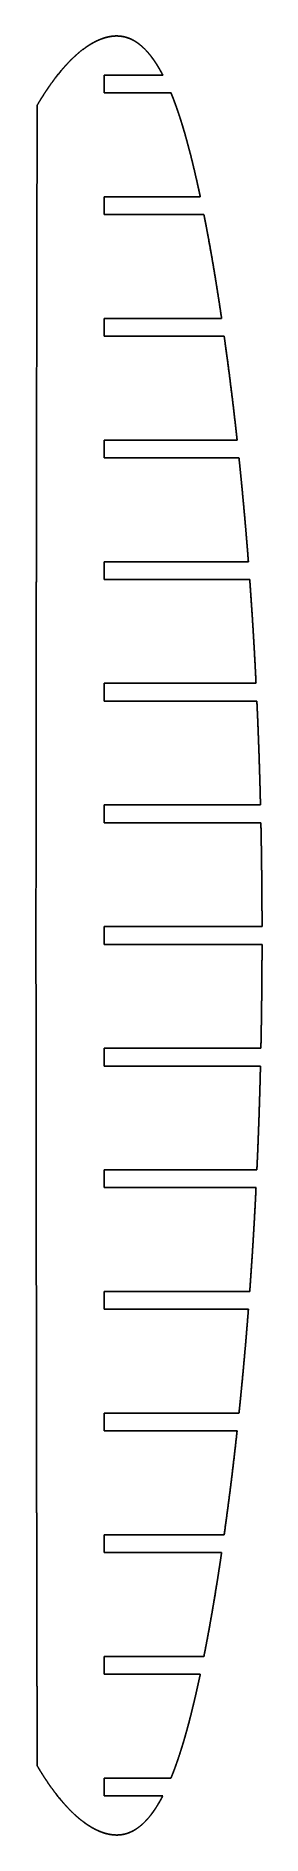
# Model space of a CAD drawing. Header units: metres. Extents: x 33 to 82, y -192 to 192.
import ezdxf

# ---------------------------------------------------------------- set-up
doc = ezdxf.new("R2010")
doc.units = ezdxf.units.M

msp = doc.modelspace()

# ---------------------------------------------------------------- linework, layer by layer
for p, q in [((47.88, 183.9, 1705), (60.41, 183.9, 1705)), ((47.88, 180.1, 1705), (62.16, 180.1, 1705)), ((47.88, 157.9, 1705), (68.42, 157.9, 1705)), ((47.88, 154.1, 1705), (69.2, 154.1, 1705)), ((47.88, 131.9, 1705), (72.99, 131.9, 1705)), ((47.88, 128.1, 1705), (73.54, 128.1, 1705)), ((47.88, 105.9, 1705), (76.3, 105.9, 1705)), ((47.88, 102.1, 1705), (76.7, 102.1, 1705)), ((47.88, 79.9, 1705), (78.72, 79.9, 1705)), ((47.88, 76.1, 1705), (79, 76.1, 1705)), ((47.88, 53.9, 1705), (80.35, 53.9, 1705)), ((47.88, 50.1, 1705), (80.53, 50.1, 1705)), ((47.88, 27.9, 1705), (81.3, 27.9, 1705)), ((47.88, 24.1, 1705), (81.39, 24.1, 1705)), ((47.88, 1.9, 1705), (81.64, 1.9, 1705)), ((47.88, -1.9, 1705), (81.64, -1.9, 1705)), ((47.88, -24.1, 1705), (81.39, -24.1, 1705)), ((47.88, -27.9, 1705), (81.3, -27.9, 1705)), ((47.88, -50.1, 1705), (80.53, -50.1, 1705)), ((47.88, -53.9, 1705), (80.35, -53.9, 1705)), ((47.88, -76.1, 1705), (79, -76.1, 1705)), ((47.88, -79.9, 1705), (78.72, -79.9, 1705)), ((47.88, -102.1, 1705), (76.7, -102.1, 1705)), ((47.88, -105.9, 1705), (76.3, -105.9, 1705)), ((47.88, -128.1, 1705), (73.53, -128.1, 1705)), ((47.88, -131.9, 1705), (72.99, -131.9, 1705)), ((47.88, -154.1, 1705), (69.2, -154.1, 1705)), ((47.88, -157.9, 1705), (68.42, -157.9, 1705)), ((47.88, -180.1, 1705), (62.15, -180.1, 1705)), ((47.88, -183.9, 1705), (60.4, -183.9, 1705))]:
    msp.add_line(p, q)
for points, knots in [([(60.41, 183.9, 1705), (60.23, 184.24, 1705), (60.05, 184.59, 1705), (59.86, 184.92, 1705), (59.67, 185.26, 1705), (59.47, 185.6, 1705), (59.27, 185.93, 1705), (59.06, 186.25, 1705), (58.6, 186.96, 1705), (58.34, 187.33, 1705), (58.08, 187.7, 1705), (57.8, 188.06, 1705), (57.52, 188.42, 1705), (57.22, 188.76, 1705), (56.92, 189.1, 1705), (56.29, 189.73, 1705), (55.97, 190.03, 1705), (55.64, 190.32, 1705), (55.3, 190.6, 1705), (54.95, 190.85, 1705), (54.58, 191.09, 1705), (54.2, 191.31, 1705), (53.57, 191.62, 1705), (53.33, 191.72, 1705), (53.08, 191.82, 1705), (52.83, 191.91, 1705), (52.58, 191.99, 1705), (52.33, 192.06, 1705), (52.07, 192.11, 1705), (51.45, 192.22, 1705), (51.09, 192.26, 1705), (50.73, 192.29, 1705), (50.36, 192.29, 1705), (50, 192.27, 1705), (49.64, 192.23, 1705), (49.28, 192.18, 1705), (48.79, 192.08, 1705), (48.66, 192.05, 1705), (48.53, 192.02, 1705), (48.4, 191.99, 1705), (48.27, 191.95, 1705), (48.14, 191.92, 1705), (48.01, 191.88, 1705), (47.74, 191.79, 1705), (47.59, 191.74, 1705), (47.44, 191.69, 1705), (47.3, 191.64, 1705), (47.16, 191.59, 1705), (47.01, 191.53, 1705), (46.87, 191.47, 1705), (46.23, 191.2, 1705), (45.75, 190.97, 1705), (45.29, 190.71, 1705), (44.83, 190.44, 1705), (44.38, 190.15, 1705), (43.94, 189.85, 1705), (43.51, 189.54, 1705), (42.37, 188.65, 1705), (41.68, 188.05, 1705), (41.01, 187.43, 1705), (40.36, 186.78, 1705), (39.74, 186.11, 1705), (39.14, 185.43, 1705), (38.55, 184.73, 1705), (37.36, 183.24, 1705), (36.77, 182.45, 1705), (36.19, 181.64, 1705), (35.62, 180.82, 1705), (35.08, 179.99, 1705), (34.55, 179.16, 1705), (34.03, 178.31, 1705), (33.53, 177.45, 1705)], [0, 0, 0, 0, 0, 0, 0, 0, 0, 0.085751, 0.085751, 0.085751, 0.085751, 0.085751, 0.085751, 0.085751, 0.186272, 0.186272, 0.186272, 0.186272, 0.186272, 0.186272, 0.186272, 0.283166, 0.283166, 0.283166, 0.283166, 0.283166, 0.283166, 0.283166, 0.341422, 0.341422, 0.341422, 0.341422, 0.341422, 0.341422, 0.341422, 0.42202, 0.42202, 0.42202, 0.42202, 0.42202, 0.42202, 0.42202, 0.45148, 0.45148, 0.45148, 0.45148, 0.45148, 0.45148, 0.45148, 0.484622, 0.484622, 0.484622, 0.484622, 0.484622, 0.484622, 0.484622, 0.597218, 0.597218, 0.597218, 0.597218, 0.597218, 0.597218, 0.597218, 0.790291, 0.790291, 0.790291, 0.790291, 0.790291, 0.790291, 0.790291, 1, 1, 1, 1, 1, 1, 1, 1, 1]), ([(33.53, 177.45, 1705), (33.53, 177.45, 1705), (33.53, 177.45, 1705), (33.53, 177.45, 1705), (33.53, 177.45, 1705), (33.53, 177.45, 1705), (33.53, 177.45, 1705), (33.53, 177.45, 1705), (33.53, 177.45, 1705), (33.53, 177.45, 1705), (33.53, 177.45, 1705), (33.53, 177.44, 1705), (33.53, 177.44, 1705), (33.53, 177.43, 1705), (33.53, 177.43, 1705), (33.53, 177.41, 1705), (33.53, 177.4, 1705), (33.53, 177.39, 1705), (33.53, 177.38, 1705), (33.53, 177.36, 1705), (33.53, 177.35, 1705), (33.53, 177.33, 1705), (33.53, 177.28, 1705), (33.53, 177.25, 1705), (33.53, 177.22, 1705), (33.53, 177.19, 1705), (33.53, 177.15, 1705), (33.53, 177.1, 1705), (33.53, 177.06, 1705), (33.53, 176.93, 1705), (33.53, 176.85, 1705), (33.53, 176.78, 1705), (33.53, 176.7, 1705), (33.53, 176.62, 1705), (33.53, 176.55, 1705), (33.53, 176.47, 1705), (33.53, 176.24, 1705), (33.53, 176.09, 1705), (33.53, 175.94, 1705), (33.53, 175.79, 1705), (33.53, 175.64, 1705), (33.53, 175.49, 1705), (33.53, 175.34, 1705), (33.52, 174.95, 1705), (33.52, 174.71, 1705), (33.52, 174.47, 1705), (33.52, 174.24, 1705), (33.52, 174, 1705), (33.52, 173.76, 1705), (33.52, 173.53, 1705), (33.52, 172.78, 1705), (33.52, 172.27, 1705), (33.52, 171.76, 1705), (33.52, 171.25, 1705), (33.52, 170.73, 1705), (33.52, 170.22, 1705), (33.51, 169.71, 1705), (33.51, 168.84, 1705), (33.51, 168.47, 1705), (33.51, 168.08, 1705), (33.51, 167.68, 1705), (33.51, 167.27, 1705), (33.51, 166.85, 1705), (33.51, 166.41, 1705), (33.51, 165.74, 1705), (33.51, 165.51, 1705), (33.51, 165.28, 1705), (33.51, 165.04, 1705), (33.51, 164.8, 1705), (33.5, 164.56, 1705), (33.5, 164.32, 1705), (33.5, 163.76, 1705), (33.5, 163.45, 1705), (33.5, 163.14, 1705), (33.5, 162.84, 1705), (33.5, 162.53, 1705), (33.5, 162.22, 1705), (33.5, 161.91, 1705), (33.5, 160.18, 1705), (33.49, 158.76, 1705), (33.49, 157.33, 1705), (33.49, 155.91, 1705), (33.49, 154.48, 1705), (33.48, 153.06, 1705), (33.48, 151.64, 1705), (33.47, 147.73, 1705), (33.47, 145.25, 1705), (33.46, 142.77, 1705), (33.46, 140.28, 1705), (33.45, 137.8, 1705), (33.45, 135.32, 1705), (33.45, 132.84, 1705), (33.44, 127.45, 1705), (33.43, 124.54, 1705), (33.43, 121.64, 1705), (33.42, 118.73, 1705), (33.42, 115.82, 1705), (33.41, 112.92, 1705), (33.41, 110.01, 1705), (33.4, 104.72, 1705), (33.39, 102.35, 1705), (33.39, 99.97, 1705), (33.39, 97.59, 1705), (33.38, 95.21, 1705), (33.38, 92.83, 1705), (33.38, 90.45, 1705), (33.37, 85.61, 1705), (33.37, 83.15, 1705), (33.36, 80.69, 1705), (33.36, 78.23, 1705), (33.36, 75.77, 1705), (33.35, 73.3, 1705), (33.35, 70.84, 1705), (33.34, 65.5, 1705), (33.34, 62.62, 1705), (33.34, 59.74, 1705), (33.33, 56.86, 1705), (33.33, 53.98, 1705), (33.33, 51.1, 1705), (33.32, 48.21, 1705), (33.32, 42.96, 1705), (33.32, 40.58, 1705), (33.31, 38.21, 1705), (33.31, 35.83, 1705), (33.31, 33.46, 1705), (33.31, 31.08, 1705), (33.3, 28.71, 1705), (33.3, 24.94, 1705), (33.3, 23.54, 1705), (33.3, 22.15, 1705), (33.3, 20.75, 1705), (33.29, 19.36, 1705), (33.29, 17.96, 1705), (33.29, 16.57, 1705), (33.29, 14.63, 1705), (33.29, 14.11, 1705), (33.29, 13.6, 1705), (33.29, 13.1, 1705), (33.29, 12.61, 1705), (33.29, 12.14, 1705), (33.29, 11.69, 1705), (33.29, 10.81, 1705), (33.29, 10.39, 1705), (33.28, 9.96, 1705), (33.28, 9.53, 1705), (33.28, 9.1, 1705), (33.28, 8.68, 1705), (33.28, 8.25, 1705), (33.28, 7.35, 1705), (33.28, 6.87, 1705), (33.28, 6.4, 1705), (33.28, 5.93, 1705), (33.28, 5.46, 1705), (33.28, 4.98, 1705), (33.28, 4.51, 1705), (33.28, 3.78, 1705), (33.28, 3.53, 1705), (33.28, 3.27, 1705), (33.28, 3.01, 1705), (33.28, 2.76, 1705), (33.28, 2.5, 1705), (33.28, 2.25, 1705), (33.28, 1.85, 1705), (33.28, 1.72, 1705), (33.28, 1.6, 1705), (33.28, 1.48, 1705), (33.28, 1.37, 1705), (33.28, 1.26, 1705), (33.28, 1.16, 1705), (33.28, 0.98, 1705), (33.28, 0.89, 1705), (33.28, 0.81, 1705), (33.28, 0.74, 1705), (33.28, 0.67, 1705), (33.28, 0.6, 1705), (33.28, 0.54, 1705), (33.28, 0.46, 1705), (33.28, 0.43, 1705), (33.28, 0.4, 1705), (33.28, 0.37, 1705), (33.28, 0.34, 1705), (33.28, 0.32, 1705), (33.28, 0.3, 1705), (33.28, 0.24, 1705), (33.28, 0.21, 1705), (33.28, 0.19, 1705), (33.28, 0.17, 1705), (33.28, 0.14, 1705), (33.28, 0.13, 1705), (33.28, 0.11, 1705), (33.28, 0.08, 1705), (33.28, 0.06, 1705), (33.28, 0.05, 1705), (33.28, 0.04, 1705), (33.28, 0.03, 1705), (33.28, 0.02, 1705), (33.28, 0.02, 1705), (33.28, 0, 1705), (33.28, 0, 1705), (33.28, 0, 1705), (33.28, 0, 1705), (33.28, 0, 1705), (33.28, 0, 1705), (33.28, -0.01, 1705), (33.28, -0.03, 1705), (33.28, -0.04, 1705), (33.28, -0.05, 1705), (33.28, -0.07, 1705), (33.28, -0.09, 1705), (33.28, -0.11, 1705), (33.28, -0.13, 1705), (33.28, -0.16, 1705), (33.28, -0.18, 1705), (33.28, -0.19, 1705), (33.28, -0.21, 1705), (33.28, -0.23, 1705), (33.28, -0.25, 1705), (33.28, -0.27, 1705), (33.28, -0.32, 1705), (33.28, -0.34, 1705), (33.28, -0.37, 1705), (33.28, -0.39, 1705), (33.28, -0.42, 1705), (33.28, -0.45, 1705), (33.28, -0.49, 1705), (33.28, -0.58, 1705), (33.28, -0.64, 1705), (33.28, -0.7, 1705), (33.28, -0.78, 1705), (33.28, -0.85, 1705), (33.28, -0.94, 1705), (33.28, -1.03, 1705), (33.28, -1.22, 1705), (33.28, -1.32, 1705), (33.28, -1.43, 1705), (33.28, -1.54, 1705), (33.28, -1.66, 1705), (33.28, -1.79, 1705), (33.28, -1.93, 1705), (33.28, -2.33, 1705), (33.28, -2.59, 1705), (33.28, -2.85, 1705), (33.28, -3.11, 1705), (33.28, -3.38, 1705), (33.28, -3.64, 1705), (33.28, -3.9, 1705), (33.28, -4.67, 1705), (33.28, -5.18, 1705), (33.28, -5.69, 1705), (33.28, -6.2, 1705), (33.28, -6.72, 1705), (33.28, -7.23, 1705), (33.28, -7.74, 1705), (33.28, -8.61, 1705), (33.28, -8.98, 1705), (33.28, -9.37, 1705), (33.28, -9.77, 1705), (33.28, -10.18, 1705), (33.29, -10.6, 1705), (33.29, -11.04, 1705), (33.29, -11.71, 1705), (33.29, -11.94, 1705), (33.29, -12.17, 1705), (33.29, -12.41, 1705), (33.29, -12.64, 1705), (33.29, -12.89, 1705), (33.29, -13.13, 1705), (33.29, -13.69, 1705), (33.29, -14, 1705), (33.29, -14.3, 1705), (33.29, -14.61, 1705), (33.29, -14.92, 1705), (33.29, -15.23, 1705), (33.29, -15.53, 1705), (33.29, -17.27, 1705), (33.29, -18.69, 1705), (33.29, -20.11, 1705), (33.3, -21.54, 1705), (33.3, -22.96, 1705), (33.3, -24.39, 1705), (33.3, -25.81, 1705), (33.3, -29.71, 1705), (33.31, -32.2, 1705), (33.31, -34.68, 1705), (33.31, -37.16, 1705), (33.31, -39.64, 1705), (33.32, -42.12, 1705), (33.32, -44.6, 1705), (33.33, -49.99, 1705), (33.33, -52.9, 1705), (33.33, -55.8, 1705), (33.34, -58.71, 1705), (33.34, -61.61, 1705), (33.34, -64.52, 1705), (33.35, -67.43, 1705), (33.35, -72.71, 1705), (33.36, -75.09, 1705), (33.36, -77.47, 1705), (33.36, -79.85, 1705), (33.37, -82.23, 1705), (33.37, -84.61, 1705), (33.37, -86.98, 1705), (33.38, -91.82, 1705), (33.38, -94.29, 1705), (33.39, -96.75, 1705), (33.39, -99.21, 1705), (33.39, -101.67, 1705), (33.4, -104.13, 1705), (33.4, -106.59, 1705), (33.41, -111.94, 1705), (33.41, -114.82, 1705), (33.42, -117.7, 1705), (33.42, -120.58, 1705), (33.43, -123.46, 1705), (33.43, -126.34, 1705), (33.44, -129.23, 1705), (33.45, -134.48, 1705), (33.45, -136.86, 1705), (33.46, -139.23, 1705), (33.46, -141.61, 1705), (33.47, -143.99, 1705), (33.47, -146.36, 1705), (33.47, -148.74, 1705), (33.48, -152.51, 1705), (33.48, -153.9, 1705), (33.49, -155.3, 1705), (33.49, -156.69, 1705), (33.49, -158.09, 1705), (33.5, -159.48, 1705), (33.5, -160.88, 1705), (33.5, -162.81, 1705), (33.5, -163.34, 1705), (33.5, -163.85, 1705), (33.5, -164.35, 1705), (33.51, -164.84, 1705), (33.51, -165.31, 1705), (33.51, -165.76, 1705), (33.51, -166.63, 1705), (33.51, -167.06, 1705), (33.51, -167.49, 1705), (33.51, -167.92, 1705), (33.51, -168.35, 1705), (33.51, -168.77, 1705), (33.51, -169.2, 1705), (33.52, -170.1, 1705), (33.52, -170.58, 1705), (33.52, -171.05, 1705), (33.52, -171.52, 1705), (33.52, -172, 1705), (33.52, -172.47, 1705), (33.52, -172.94, 1705), (33.52, -173.67, 1705), (33.52, -173.93, 1705), (33.52, -174.18, 1705), (33.52, -174.44, 1705), (33.52, -174.69, 1705), (33.52, -174.95, 1705), (33.53, -175.2, 1705), (33.53, -175.6, 1705), (33.53, -175.73, 1705), (33.53, -175.86, 1705), (33.53, -175.97, 1705), (33.53, -176.09, 1705), (33.53, -176.19, 1705), (33.53, -176.29, 1705), (33.53, -176.47, 1705), (33.53, -176.56, 1705), (33.53, -176.64, 1705), (33.53, -176.72, 1705), (33.53, -176.79, 1705), (33.53, -176.85, 1705), (33.53, -176.91, 1705), (33.53, -177.01, 1705), (33.53, -177.05, 1705), (33.53, -177.09, 1705), (33.53, -177.13, 1705), (33.53, -177.16, 1705), (33.53, -177.19, 1705), (33.53, -177.22, 1705), (33.53, -177.26, 1705), (33.53, -177.28, 1705), (33.53, -177.3, 1705), (33.53, -177.31, 1705), (33.53, -177.32, 1705), (33.53, -177.34, 1705), (33.53, -177.35, 1705), (33.53, -177.38, 1705), (33.53, -177.39, 1705), (33.53, -177.4, 1705), (33.53, -177.41, 1705), (33.53, -177.42, 1705), (33.53, -177.43, 1705), (33.53, -177.43, 1705), (33.53, -177.45, 1705), (33.53, -177.45, 1705), (33.53, -177.45, 1705), (33.53, -177.45, 1705), (33.53, -177.45, 1705), (33.53, -177.45, 1705), (33.53, -177.45, 1705), (33.53, -177.45, 1705)], [0, 0, 0, 0, 0, 0, 0, 0, 0, 0.000856, 0.000856, 0.000856, 0.000856, 0.000856, 0.000856, 0.000856, 0.001747, 0.001747, 0.001747, 0.001747, 0.001747, 0.001747, 0.001747, 0.002727, 0.002727, 0.002727, 0.002727, 0.002727, 0.002727, 0.002727, 0.003797, 0.003797, 0.003797, 0.003797, 0.003797, 0.003797, 0.003797, 0.005367, 0.005367, 0.005367, 0.005367, 0.005367, 0.005367, 0.005367, 0.008433, 0.008433, 0.008433, 0.008433, 0.008433, 0.008433, 0.008433, 0.01322, 0.01322, 0.01322, 0.01322, 0.01322, 0.01322, 0.01322, 0.023553, 0.023553, 0.023553, 0.023553, 0.023553, 0.023553, 0.023553, 0.030842, 0.030842, 0.030842, 0.030842, 0.030842, 0.030842, 0.030842, 0.034486, 0.034486, 0.034486, 0.034486, 0.034486, 0.034486, 0.034486, 0.038988, 0.038988, 0.038988, 0.038988, 0.038988, 0.038988, 0.038988, 0.059828, 0.059828, 0.059828, 0.059828, 0.059828, 0.059828, 0.059828, 0.096134, 0.096134, 0.096134, 0.096134, 0.096134, 0.096134, 0.096134, 0.138655, 0.138655, 0.138655, 0.138655, 0.138655, 0.138655, 0.138655, 0.173455, 0.173455, 0.173455, 0.173455, 0.173455, 0.173455, 0.173455, 0.209462, 0.209462, 0.209462, 0.209462, 0.209462, 0.209462, 0.209462, 0.251608, 0.251608, 0.251608, 0.251608, 0.251608, 0.251608, 0.251608, 0.286354, 0.286354, 0.286354, 0.286354, 0.286354, 0.286354, 0.286354, 0.306756, 0.306756, 0.306756, 0.306756, 0.306756, 0.306756, 0.306756, 0.31468, 0.31468, 0.31468, 0.31468, 0.31468, 0.31468, 0.31468, 0.322324, 0.322324, 0.322324, 0.322324, 0.322324, 0.322324, 0.322324, 0.330781, 0.330781, 0.330781, 0.330781, 0.330781, 0.330781, 0.330781, 0.335355, 0.335355, 0.335355, 0.335355, 0.335355, 0.335355, 0.335355, 0.337864, 0.337864, 0.337864, 0.337864, 0.337864, 0.337864, 0.337864, 0.340373, 0.340373, 0.340373, 0.340373, 0.340373, 0.340373, 0.340373, 0.341836, 0.341836, 0.341836, 0.341836, 0.341836, 0.341836, 0.341836, 0.343927, 0.343927, 0.343927, 0.343927, 0.343927, 0.343927, 0.343927, 0.346227, 0.346227, 0.346227, 0.346227, 0.346227, 0.346227, 0.346227, 0.351258, 0.351258, 0.351258, 0.351258, 0.351258, 0.351258, 0.351258, 0.355535, 0.355535, 0.355535, 0.355535, 0.355535, 0.355535, 0.355535, 0.358645, 0.358645, 0.358645, 0.358645, 0.358645, 0.358645, 0.358645, 0.361756, 0.361756, 0.361756, 0.361756, 0.361756, 0.361756, 0.361756, 0.367089, 0.367089, 0.367089, 0.367089, 0.367089, 0.367089, 0.367089, 0.372421, 0.372421, 0.372421, 0.372421, 0.372421, 0.372421, 0.372421, 0.382114, 0.382114, 0.382114, 0.382114, 0.382114, 0.382114, 0.382114, 0.40106, 0.40106, 0.40106, 0.40106, 0.40106, 0.40106, 0.40106, 0.414425, 0.414425, 0.414425, 0.414425, 0.414425, 0.414425, 0.414425, 0.421107, 0.421107, 0.421107, 0.421107, 0.421107, 0.421107, 0.421107, 0.429362, 0.429362, 0.429362, 0.429362, 0.429362, 0.429362, 0.429362, 0.467572, 0.467572, 0.467572, 0.467572, 0.467572, 0.467572, 0.467572, 0.534145, 0.534145, 0.534145, 0.534145, 0.534145, 0.534145, 0.534145, 0.61212, 0.61212, 0.61212, 0.61212, 0.61212, 0.61212, 0.61212, 0.675942, 0.675942, 0.675942, 0.675942, 0.675942, 0.675942, 0.675942, 0.741986, 0.741986, 0.741986, 0.741986, 0.741986, 0.741986, 0.741986, 0.819297, 0.819297, 0.819297, 0.819297, 0.819297, 0.819297, 0.819297, 0.883041, 0.883041, 0.883041, 0.883041, 0.883041, 0.883041, 0.883041, 0.92047, 0.92047, 0.92047, 0.92047, 0.92047, 0.92047, 0.92047, 0.935007, 0.935007, 0.935007, 0.935007, 0.935007, 0.935007, 0.935007, 0.949031, 0.949031, 0.949031, 0.949031, 0.949031, 0.949031, 0.949031, 0.964547, 0.964547, 0.964547, 0.964547, 0.964547, 0.964547, 0.964547, 0.972938, 0.972938, 0.972938, 0.972938, 0.972938, 0.972938, 0.972938, 0.977541, 0.977541, 0.977541, 0.977541, 0.977541, 0.977541, 0.977541, 0.982143, 0.982143, 0.982143, 0.982143, 0.982143, 0.982143, 0.982143, 0.985979, 0.985979, 0.985979, 0.985979, 0.985979, 0.985979, 0.985979, 0.988664, 0.988664, 0.988664, 0.988664, 0.988664, 0.988664, 0.988664, 0.992883, 0.992883, 0.992883, 0.992883, 0.992883, 0.992883, 0.992883, 1, 1, 1, 1, 1, 1, 1, 1, 1]), ([(68.42, 157.9, 1705), (68.35, 158.22, 1705), (68.29, 158.55, 1705), (68.22, 158.87, 1705), (68.15, 159.19, 1705), (68.08, 159.52, 1705), (68, 159.84, 1705), (67.93, 160.16, 1705), (67.56, 161.83, 1705), (67.25, 163.18, 1705), (66.94, 164.53, 1705), (66.61, 165.87, 1705), (66.27, 167.21, 1705), (65.92, 168.55, 1705), (65.55, 169.89, 1705), (65.05, 171.65, 1705), (64.92, 172.08, 1705), (64.8, 172.51, 1705), (64.67, 172.93, 1705), (64.54, 173.34, 1705), (64.42, 173.74, 1705), (64.29, 174.15, 1705), (63.98, 175.13, 1705), (63.79, 175.71, 1705), (63.59, 176.27, 1705), (63.4, 176.83, 1705), (63.21, 177.36, 1705), (63.02, 177.89, 1705), (62.83, 178.4, 1705), (62.58, 179.05, 1705), (62.52, 179.2, 1705), (62.46, 179.35, 1705), (62.4, 179.5, 1705), (62.34, 179.65, 1705), (62.28, 179.8, 1705), (62.22, 179.95, 1705), (62.16, 180.1, 1705)], [0, 0, 0, 0, 0, 0, 0, 0, 0, 0.108299, 0.108299, 0.108299, 0.108299, 0.108299, 0.108299, 0.108299, 0.561399, 0.561399, 0.561399, 0.561399, 0.561399, 0.561399, 0.561399, 0.70995, 0.70995, 0.70995, 0.70995, 0.70995, 0.70995, 0.70995, 0.932777, 0.932777, 0.932777, 0.932777, 0.932777, 0.932777, 0.932777, 1, 1, 1, 1, 1, 1, 1, 1, 1]), ([(72.99, 131.9, 1705), (72.68, 133.96, 1705), (72.37, 136.03, 1705), (72.05, 138.09, 1705), (71.72, 140.14, 1705), (71.38, 142.2, 1705), (71.03, 144.26, 1705), (70.67, 146.31, 1705), (70.16, 149.08, 1705), (70.03, 149.8, 1705), (69.9, 150.52, 1705), (69.76, 151.23, 1705), (69.62, 151.95, 1705), (69.49, 152.67, 1705), (69.34, 153.38, 1705), (69.2, 154.1, 1705)], [0, 0, 0, 0, 0, 0, 0, 0, 0, 0.740748, 0.740748, 0.740748, 0.740748, 0.740748, 0.740748, 0.740748, 1, 1, 1, 1, 1, 1, 1, 1, 1]), ([(76.3, 105.9, 1705), (76.02, 108.48, 1705), (75.73, 111.06, 1705), (75.43, 113.63, 1705), (75.11, 116.21, 1705), (74.79, 118.78, 1705), (74.46, 121.35, 1705), (74.12, 123.93, 1705), (73.73, 126.7, 1705), (73.71, 126.9, 1705), (73.68, 127.1, 1705), (73.65, 127.3, 1705), (73.62, 127.5, 1705), (73.59, 127.7, 1705), (73.56, 127.9, 1705), (73.54, 128.1, 1705)], [0, 0, 0, 0, 0, 0, 0, 0, 0, 0.927542, 0.927542, 0.927542, 0.927542, 0.927542, 0.927542, 0.927542, 1, 1, 1, 1, 1, 1, 1, 1, 1]), ([(78.72, 79.9, 1705), (78.56, 81.87, 1705), (78.41, 83.84, 1705), (78.24, 85.81, 1705), (78.08, 87.77, 1705), (77.9, 89.74, 1705), (77.72, 91.71, 1705), (77.54, 93.67, 1705), (77.27, 96.45, 1705), (77.2, 97.26, 1705), (77.12, 98.06, 1705), (77.04, 98.87, 1705), (76.95, 99.68, 1705), (76.87, 100.49, 1705), (76.79, 101.29, 1705), (76.7, 102.1, 1705)], [0, 0, 0, 0, 0, 0, 0, 0, 0, 0.708789, 0.708789, 0.708789, 0.708789, 0.708789, 0.708789, 0.708789, 1, 1, 1, 1, 1, 1, 1, 1, 1]), ([(76.7, -102.1, 1705), (76.72, -101.98, 1705), (76.73, -101.87, 1705), (76.74, -101.75, 1705), (76.75, -101.63, 1705), (76.77, -101.52, 1705), (76.78, -101.4, 1705), (76.79, -101.28, 1705), (76.88, -100.42, 1705), (76.96, -99.66, 1705), (77.03, -98.91, 1705), (77.11, -98.16, 1705), (77.18, -97.41, 1705), (77.25, -96.65, 1705), (77.33, -95.9, 1705), (77.58, -93.24, 1705), (77.76, -91.34, 1705), (77.93, -89.43, 1705), (78.1, -87.53, 1705), (78.26, -85.62, 1705), (78.42, -83.71, 1705), (78.57, -81.81, 1705), (78.72, -79.9, 1705)], [0, 0, 0, 0, 0, 0, 0, 0, 0, 0.042313, 0.042313, 0.042313, 0.042313, 0.042313, 0.042313, 0.042313, 0.31416, 0.31416, 0.31416, 0.31416, 0.31416, 0.31416, 0.31416, 1, 1, 1, 1, 1, 1, 1, 1, 1]), ([(73.53, -128.1, 1705), (73.9, -125.49, 1705), (74.26, -122.87, 1705), (74.6, -120.25, 1705), (74.94, -117.63, 1705), (75.26, -115.01, 1705), (75.57, -112.39, 1705), (75.87, -109.77, 1705), (76.18, -106.99, 1705), (76.2, -106.83, 1705), (76.21, -106.68, 1705), (76.23, -106.52, 1705), (76.25, -106.37, 1705), (76.26, -106.21, 1705), (76.28, -106.06, 1705), (76.3, -105.9, 1705)], [0, 0, 0, 0, 0, 0, 0, 0, 0, 0.944089, 0.944089, 0.944089, 0.944089, 0.944089, 0.944089, 0.944089, 1, 1, 1, 1, 1, 1, 1, 1, 1]), ([(69.2, -154.1, 1705), (69.56, -152.3, 1705), (69.9, -150.5, 1705), (70.24, -148.7, 1705), (70.56, -146.9, 1705), (70.88, -145.09, 1705), (71.19, -143.29, 1705), (71.49, -141.48, 1705), (71.94, -138.7, 1705), (72.1, -137.73, 1705), (72.25, -136.76, 1705), (72.4, -135.79, 1705), (72.55, -134.82, 1705), (72.7, -133.85, 1705), (72.84, -132.87, 1705), (72.99, -131.9, 1705)], [0, 0, 0, 0, 0, 0, 0, 0, 0, 0.65079, 0.65079, 0.65079, 0.65079, 0.65079, 0.65079, 0.65079, 1, 1, 1, 1, 1, 1, 1, 1, 1]), ([(62.15, -180.1, 1705), (62.41, -179.48, 1705), (62.65, -178.86, 1705), (62.89, -178.23, 1705), (63.12, -177.6, 1705), (63.35, -176.97, 1705), (63.57, -176.34, 1705), (63.78, -175.7, 1705), (64.12, -174.66, 1705), (64.25, -174.25, 1705), (64.38, -173.85, 1705), (64.51, -173.44, 1705), (64.63, -173.03, 1705), (64.76, -172.62, 1705), (64.88, -172.21, 1705), (65.14, -171.32, 1705), (65.28, -170.83, 1705), (65.42, -170.33, 1705), (65.56, -169.82, 1705), (65.7, -169.31, 1705), (65.84, -168.79, 1705), (65.98, -168.27, 1705), (66.44, -166.51, 1705), (66.74, -165.29, 1705), (67.04, -164.06, 1705), (67.33, -162.83, 1705), (67.61, -161.6, 1705), (67.89, -160.37, 1705), (68.16, -159.14, 1705), (68.42, -157.9, 1705)], [0, 0, 0, 0, 0, 0, 0, 0, 0, 0.243135, 0.243135, 0.243135, 0.243135, 0.243135, 0.243135, 0.243135, 0.398308, 0.398308, 0.398308, 0.398308, 0.398308, 0.398308, 0.398308, 0.580846, 0.580846, 0.580846, 0.580846, 0.580846, 0.580846, 0.580846, 1, 1, 1, 1, 1, 1, 1, 1, 1]), ([(33.53, -177.45, 1705), (34.02, -178.28, 1705), (34.52, -179.11, 1705), (35.03, -179.92, 1705), (35.56, -180.72, 1705), (36.1, -181.52, 1705), (36.66, -182.3, 1705), (37.24, -183.07, 1705), (38.4, -184.55, 1705), (38.99, -185.25, 1705), (39.59, -185.95, 1705), (40.21, -186.62, 1705), (40.85, -187.27, 1705), (41.52, -187.91, 1705), (42.21, -188.51, 1705), (43.22, -189.31, 1705), (43.52, -189.54, 1705), (43.82, -189.76, 1705), (44.13, -189.98, 1705), (44.44, -190.18, 1705), (44.76, -190.38, 1705), (45.08, -190.58, 1705), (45.57, -190.85, 1705), (45.72, -190.93, 1705), (45.88, -191.02, 1705), (46.04, -191.1, 1705), (46.2, -191.17, 1705), (46.36, -191.25, 1705), (46.52, -191.32, 1705), (46.84, -191.46, 1705), (47, -191.53, 1705), (47.16, -191.59, 1705), (47.32, -191.65, 1705), (47.48, -191.71, 1705), (47.64, -191.76, 1705), (47.8, -191.82, 1705), (48.44, -192.01, 1705), (48.92, -192.13, 1705), (49.42, -192.22, 1705), (49.91, -192.28, 1705), (50.41, -192.3, 1705), (50.91, -192.29, 1705), (51.41, -192.24, 1705), (52.29, -192.07, 1705), (52.68, -191.97, 1705), (53.06, -191.85, 1705), (53.43, -191.7, 1705), (53.79, -191.53, 1705), (54.15, -191.34, 1705), (54.49, -191.13, 1705), (55.53, -190.43, 1705), (56.19, -189.89, 1705), (56.81, -189.28, 1705), (57.38, -188.64, 1705), (57.91, -187.96, 1705), (58.41, -187.27, 1705), (58.88, -186.55, 1705), (59.47, -185.58, 1705), (59.61, -185.35, 1705), (59.75, -185.11, 1705), (59.88, -184.87, 1705), (60.02, -184.63, 1705), (60.15, -184.39, 1705), (60.28, -184.14, 1705), (60.4, -183.9, 1705)], [0, 0, 0, 0, 0, 0, 0, 0, 0, 0.01728586, 0.01728586, 0.01728586, 0.01728586, 0.01728586, 0.01728586, 0.01728586, 0.03374796, 0.03374796, 0.03374796, 0.03374796, 0.03374796, 0.03374796, 0.03374796, 0.04048536, 0.04048536, 0.04048536, 0.04048536, 0.04048536, 0.04048536, 0.04048536, 0.04373, 0.04373, 0.04373, 0.04373, 0.04373, 0.04373, 0.04373, 0.04697469, 0.04697469, 0.04697469, 0.04697469, 0.04697469, 0.04697469, 0.04697469, 0.05652203, 0.05652203, 0.05652203, 0.05652203, 0.05652203, 0.05652203, 0.05652203, 0.06417498, 0.06417498, 0.06417498, 0.06417498, 0.06417498, 0.06417498, 0.06417498, 0.08061855, 0.08061855, 0.08061855, 0.08061855, 0.08061855, 0.08061855, 0.08061855, 0.0858898, 0.0858898, 0.0858898, 0.0858898, 0.0858898, 0.0858898, 0.0858898, 0.0858898, 0.0858898])]:
    msp.add_open_spline(points, degree=8, knots=knots)
for points, degree in [([(47.88, 183.9, 1705), (47.88, 180.1, 1705)], 1), ([(47.88, 157.9, 1705), (47.88, 154.1, 1705)], 1), ([(47.88, 131.9, 1705), (47.88, 128.1, 1705)], 1), ([(47.88, 105.9, 1705), (47.88, 102.1, 1705)], 1), ([(47.88, 79.9, 1705), (47.88, 76.1, 1705)], 1), ([(80.35, 53.9, 1705), (80.22, 56.68, 1705), (80.07, 59.45, 1705), (79.92, 62.23, 1705), (79.75, 65, 1705), (79.58, 67.78, 1705), (79.4, 70.55, 1705), (79.2, 73.33, 1705), (79, 76.1, 1705)], 8), ([(47.88, 53.9, 1705), (47.88, 50.1, 1705)], 1), ([(81.3, 27.9, 1705), (81.24, 30.68, 1705), (81.16, 33.45, 1705), (81.08, 36.23, 1705), (80.99, 39, 1705), (80.89, 41.78, 1705), (80.78, 44.55, 1705), (80.66, 47.33, 1705), (80.53, 50.1, 1705)], 8), ([(47.88, 27.9, 1705), (47.88, 24.1, 1705)], 1), ([(81.64, 1.9, 1705), (81.63, 4.68, 1705), (81.62, 7.45, 1705), (81.6, 10.23, 1705), (81.57, 13, 1705), (81.54, 15.78, 1705), (81.5, 18.55, 1705), (81.45, 21.33, 1705), (81.39, 24.1, 1705)], 8), ([(47.88, 1.9, 1705), (47.88, 0, 1705)], 1), ([(47.88, -1.9, 1705), (47.88, 0, 1705)], 1), ([(81.39, -24.1, 1705), (81.45, -21.33, 1705), (81.5, -18.55, 1705), (81.54, -15.78, 1705), (81.57, -13, 1705), (81.6, -10.23, 1705), (81.62, -7.45, 1705), (81.63, -4.68, 1705), (81.64, -1.9, 1705)], 8), ([(47.88, -27.9, 1705), (47.88, -24.1, 1705)], 1), ([(80.53, -50.1, 1705), (80.66, -47.33, 1705), (80.78, -44.55, 1705), (80.89, -41.78, 1705), (80.99, -39, 1705), (81.08, -36.23, 1705), (81.16, -33.45, 1705), (81.24, -30.68, 1705), (81.3, -27.9, 1705)], 8), ([(47.88, -53.9, 1705), (47.88, -50.1, 1705)], 1), ([(79, -76.1, 1705), (79.2, -73.33, 1705), (79.4, -70.55, 1705), (79.58, -67.78, 1705), (79.75, -65, 1705), (79.92, -62.23, 1705), (80.07, -59.45, 1705), (80.22, -56.68, 1705), (80.35, -53.9, 1705)], 8), ([(47.88, -79.9, 1705), (47.88, -76.1, 1705)], 1), ([(47.88, -105.9, 1705), (47.88, -102.1, 1705)], 1), ([(47.88, -131.9, 1705), (47.88, -128.1, 1705)], 1), ([(47.88, -157.9, 1705), (47.88, -154.1, 1705)], 1), ([(47.88, -183.9, 1705), (47.88, -180.1, 1705)], 1)]:
    msp.add_open_spline(points, degree=degree)

doc.saveas('drawing.dxf')
